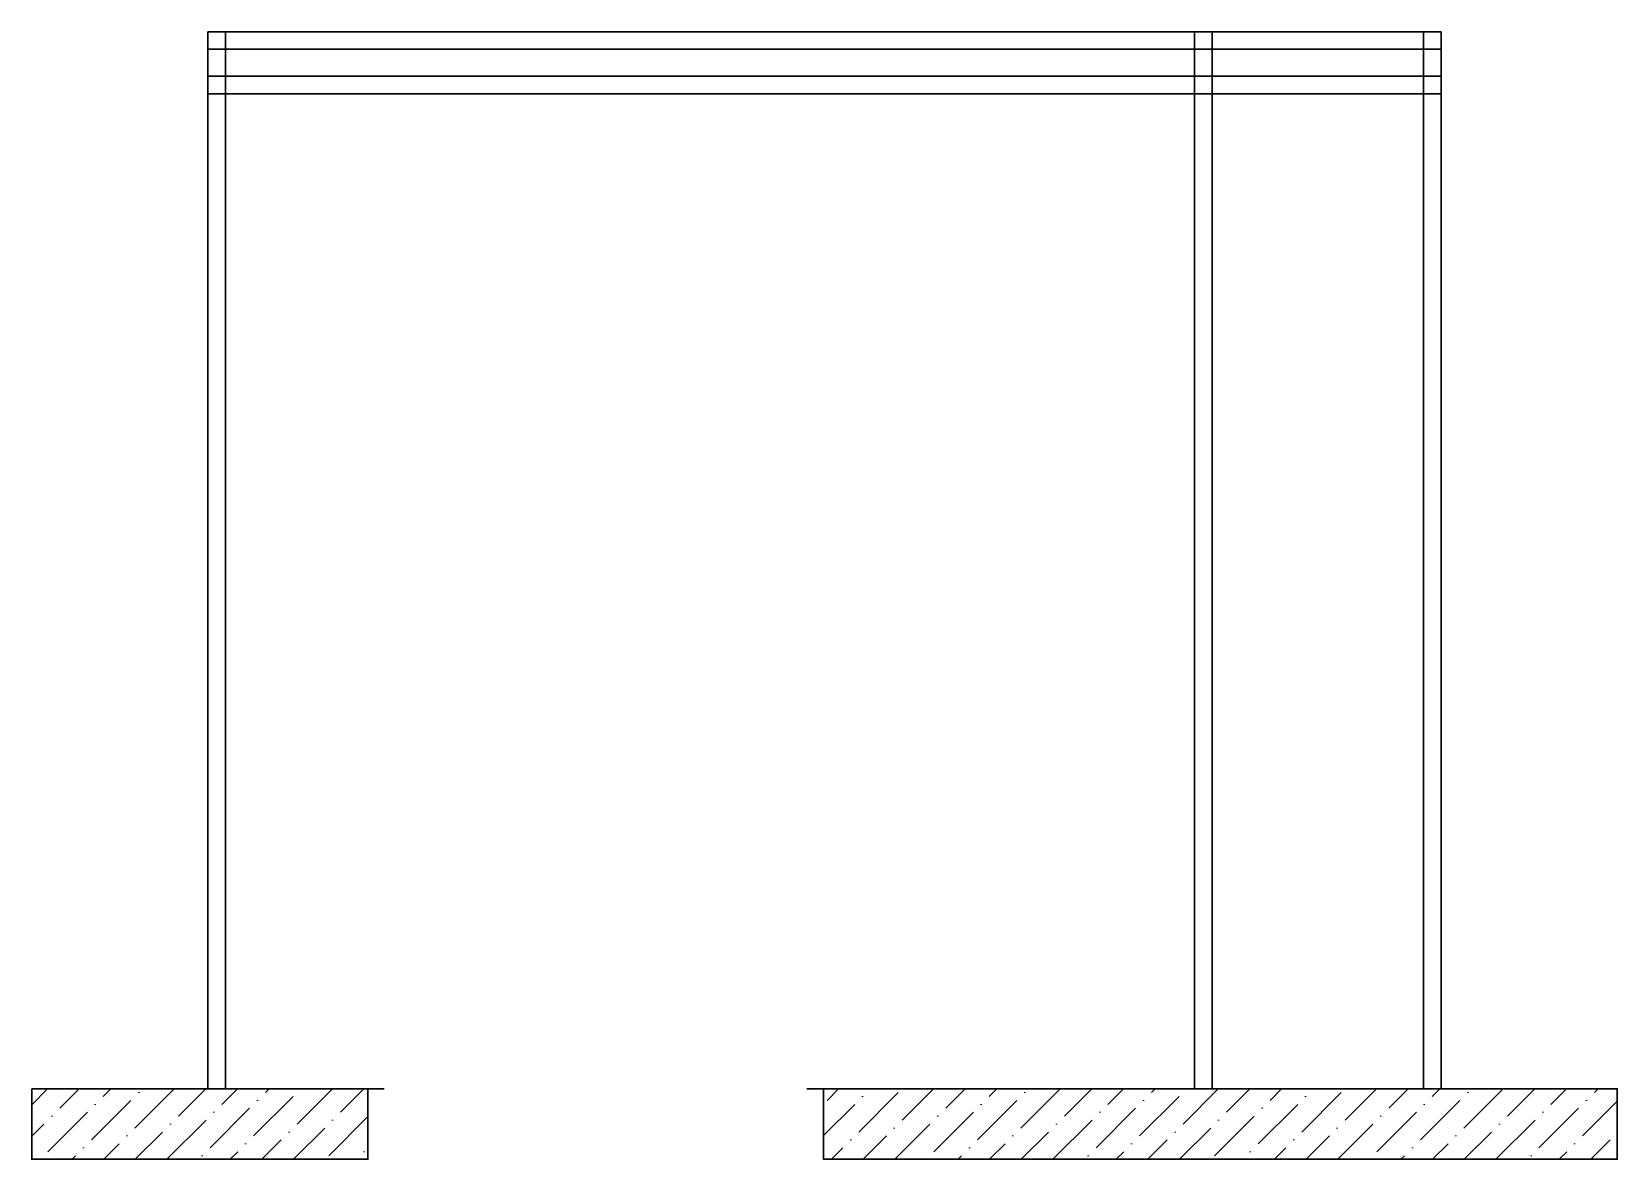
# Model space of a CAD drawing. Header units: millimetres. Extents: x 588 to 5088, y 568 to 3768.
import ezdxf

# ---------------------------------------------------------------- set-up
doc = ezdxf.new("R2010")
doc.units = ezdxf.units.MM

msp = doc.modelspace()

# ---------------------------------------------------------------- hatches: boundary and pattern name
at = {"lineweight": 0}
h = msp.add_hatch(dxfattribs=at)
h.set_pattern_fill('ANSI36', scale=20)
h.set_pattern_definition([(45, (-321207.17, 139345.215), (33.67596, 123.478522), [158.75, -31.75, 0, -31.75])])
h.paths.add_polyline_path([(1542.4, 567.9), (1542.4, 767.9), (588.2, 767.9), (588.2, 567.9)])
h.paths.add_polyline_path([(5088.2, 567.9), (5088.2, 767.9), (2835.7, 767.9), (2835.7, 567.9)])

# ---------------------------------------------------------------- linework, layer by layer
at = {"lineweight": 30}
for p, q in [((1088.2, 767.9), (1088.2, 3767.9)), ((1088.2, 3767.9), (4588.2, 3767.9)), ((1088.2, 3767.9), (1138.2, 3767.9)), ((1138.2, 3767.9), (1138.2, 767.9)), ((3938.2, 3767.9), (3888.2, 3767.9)), ((3888.2, 3767.9), (3888.2, 767.9)), ((3938.2, 767.9), (3938.2, 3767.9)), ((4588.2, 3767.9), (4538.2, 3767.9)), ((4538.2, 3767.9), (4538.2, 767.9)), ((4588.2, 3767.9), (4588.2, 767.9)), ((4588.2, 3767.9), (4588.2, 3717.9)), ((4588.2, 3717.9), (1088.2, 3717.9)), ((4588.2, 3641.9), (1088.2, 3641.9)), ((1088.2, 3641.9), (1088.2, 3591.9)), ((4588.2, 3591.9), (4588.2, 3641.9)), ((1088.2, 3591.9), (2188.2, 3591.9)), ((2188.2, 3591.9), (4588.2, 3591.9)), ((588.2, 567.9), (588.2, 767.9)), ((588.2, 767.9), (1588.2, 767.9)), ((2788.2, 767.9), (4588.2, 767.9)), ((4588.2, 767.9), (5088.2, 767.9)), ((5088.2, 767.9), (5088.2, 567.9))]:
    msp.add_line(p, q, dxfattribs=at)
at = {"lineweight": 0}
for points in [[(588.2, 767.9), (1542.4, 767.9), (1542.4, 567.9), (588.2, 567.9)], [(2835.7, 767.9), (5088.2, 767.9), (5088.2, 567.9), (2835.7, 567.9)]]:
    msp.add_lwpolyline(points, close=True, dxfattribs=at)
at = {"color": 0, "lineweight": 30}
for points in [[(588.2, 767.9), (1542.4, 767.9), (1542.4, 567.9), (588.2, 567.9)], [(2835.7, 767.9), (5088.2, 767.9), (5088.2, 567.9), (2835.7, 567.9)]]:
    msp.add_lwpolyline(points, close=True, dxfattribs=at)

doc.saveas('drawing.dxf')
